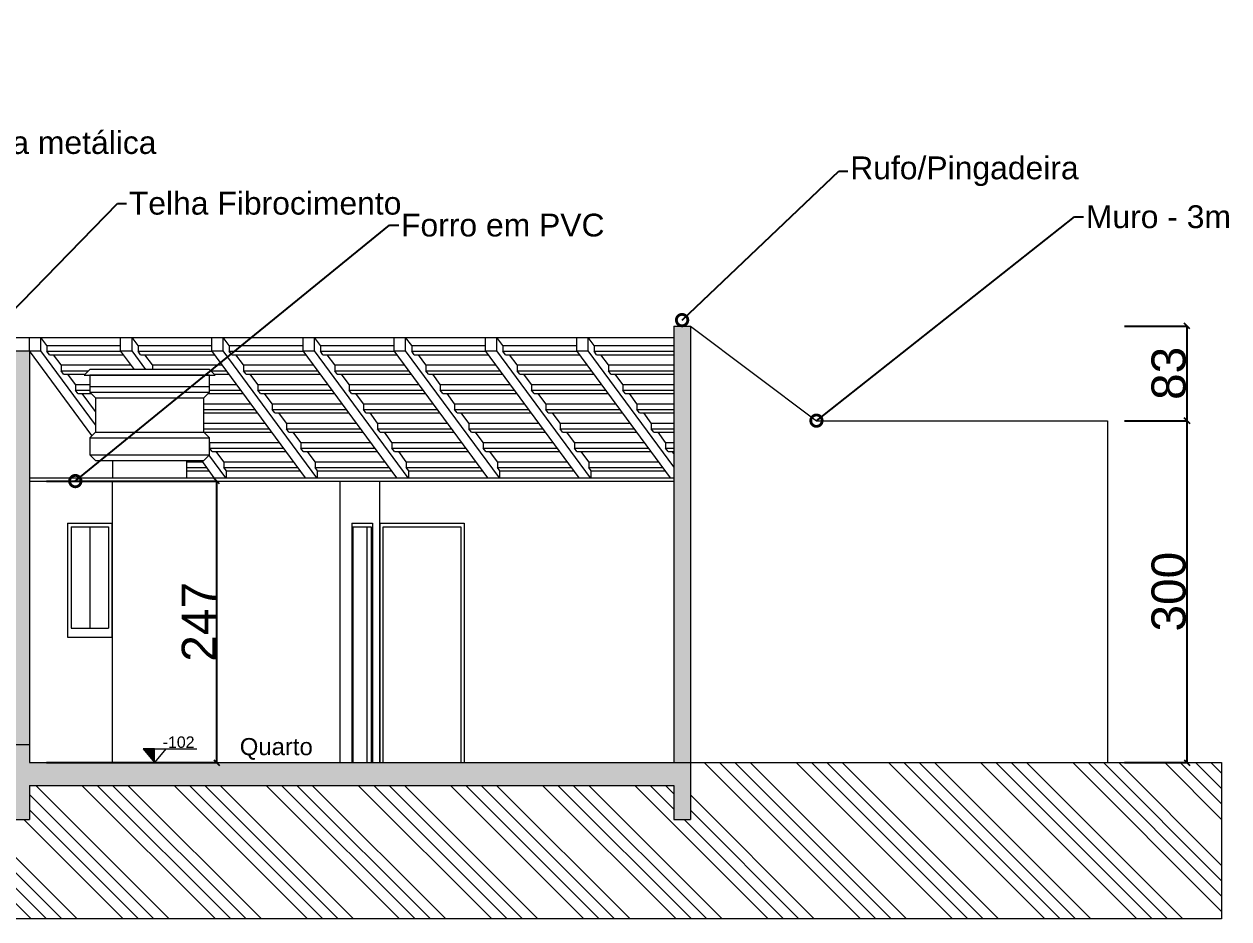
# Model space of a CAD drawing. Header units: millimetres. Extents: x -9997 to 44619, y -1295 to 91103.
# Drawn here: x 8782 to 9838, y 6092 to 6877 of the extents above; entities that cross this region are included whole.
import ezdxf
from ezdxf import colors
from ezdxf.entities.mleader import LeaderData, LeaderLine
from ezdxf.math import Vec2, Vec3

# ---------------------------------------------------------------- set-up
doc = ezdxf.new("R2010")
doc.units = ezdxf.units.MM
doc.header["$LTSCALE"] = 0.1
doc.layers.get('0').update_dxf_attribs({"lineweight": 5})
for name, color, linetype, lineweight in [('aberturas', 6, 'Continuous', 0), ('alvenaria', 5, 'Continuous', 9), ('alvenaria longe', 253, 'Continuous', 0), ('Calha', 7, 'Continuous', 60), ('cota de nivel', 1, 'Continuous', 5), ('Cotas', 250, 'Continuous', 30), ('Hachuras', 250, 'Continuous', 0), ('Telha Fibrocimento', 252, 'Continuous', 0)]:
    doc.layers.add(name, color=color, linetype=linetype, lineweight=lineweight)
doc.layers.add('ARQ-NOME-AMBIENTE', color=7, linetype='Continuous')
doc.layers.add('corte terreno', color=7, linetype='Continuous', lineweight=5, true_color=0x4f342a)
doc.styles.get("Standard").update_dxf_attribs({"font": 'arial.ttf'})
doc.styles.add('TITULO-NBC', font='arial.ttf')
doc.linetypes.add('ZIGZAG', pattern='A,0.00254,-5.08,[131,ltypeshp.shx,S=5.08,R=0,X=-5.08,Y=0],-10.16,[131,ltypeshp.shx,S=5.08,R=180,X=5.08,Y=0],-5.08', length=20.32254)
doc.dimstyles.new('ISO-25', dxfattribs={"dimtxt": 30, "dimasz": 5, "dimexe": 0, "dimexo": 15, "dimtad": 1, "dimtxsty": 'Standard', "dimblk": 'OBLIQUE', "dimcen": 0, "dimclrd": 7, "dimclre": 7, "dimclrt": 7, "dimadec": 8, "dimazin": 0, "dimtfac": 1, "dimtmove": 0, "dimatfit": 3, "dimldrblk": 'OBLIQUE', "dimfxl": 5, "dimtfillclr": 250, "dimarcsym": 0})

# ---------------------------------------------------------------- blocks, each defined once
blk = doc.blocks.new('_DotSmall')
at = {"color": 0, "linetype": 'ByBlock', "const_width": 0.5}
blk.add_lwpolyline([(-0.0625, 0, 1), (0.0625, 0, 1)], format="xyb", close=True, dxfattribs=at)
blk = doc.blocks.new('_Oblique')
at = {"color": 0, "linetype": 'ByBlock', "lineweight": -2}
blk.add_line((-0.5, -0.5), (0.5, 0.5), dxfattribs=at)
blk = doc.blocks.new('*D192')
at = {"layer": 'alvenaria', "color": 7, "linetype": 'ByBlock', "lineweight": -2, "transparency": 16777216}
for p, q in [((8801.2, 6476.3), (8950.5, 6476.3)), ((8801.2, 6229.3), (8950.5, 6229.3))]:
    blk.add_line(p, q, dxfattribs=at)
at = {"layer": 'alvenaria', "color": 7, "lineweight": -2, "transparency": 16777216}
blk.add_line((8950.5, 6229.3), (8950.5, 6476.3), dxfattribs=at)
at = {"layer": 'Defpoints', "color": 0, "linetype": 'ByBlock', "transparency": 16777216}
for p in [(8786.2, 6476.3), (8950.5, 6476.3), (8786.2, 6229.3)]:
    blk.add_point(p, dxfattribs=at)
at = {"layer": 'alvenaria', "color": 7, "linetype": 'ByBlock', "lineweight": -2, "transparency": 16777216, "xscale": 5, "yscale": 5, "zscale": 5}
for p, rotation in [((8950.5, 6476.3), 90), ((8950.5, 6229.3), 270)]:
    blk.add_blockref('_Oblique', p, dxfattribs=dict(at, rotation=rotation))
at = {"layer": 'alvenaria', "color": 7, "linetype": 'ByBlock', "transparency": 16777216, "insert": (8934.8, 6352.8), "char_height": 30, "attachment_point": 5, "rotation": 90}
blk.add_mtext('247', dxfattribs=at)
blk = doc.blocks.new('*D202')
at = {"layer": 'alvenaria', "color": 7, "linetype": 'ByBlock', "lineweight": -2, "transparency": 16777216}
for p, q in [((9746.8, 6529.3), (9801.6, 6529.3)), ((9746.8, 6229.3), (9801.6, 6229.3))]:
    blk.add_line(p, q, dxfattribs=at)
at = {"layer": 'alvenaria', "color": 7, "lineweight": -2, "transparency": 16777216}
blk.add_line((9801.6, 6229.3), (9801.6, 6529.3), dxfattribs=at)
at = {"layer": 'Defpoints', "color": 0, "linetype": 'ByBlock', "transparency": 16777216}
for p in [(9731.8, 6529.3), (9801.6, 6529.3), (9731.8, 6229.3)]:
    blk.add_point(p, dxfattribs=at)
at = {"layer": 'alvenaria', "color": 7, "linetype": 'ByBlock', "lineweight": -2, "transparency": 16777216, "xscale": 5, "yscale": 5, "zscale": 5}
for p, rotation in [((9801.6, 6529.3), 90), ((9801.6, 6229.3), 270)]:
    blk.add_blockref('_Oblique', p, dxfattribs=dict(at, rotation=rotation))
at = {"layer": 'alvenaria', "color": 7, "linetype": 'ByBlock', "transparency": 16777216, "insert": (9785.6, 6379.3), "char_height": 30, "attachment_point": 5, "rotation": 90}
blk.add_mtext('300', dxfattribs=at)
blk = doc.blocks.new('*D203')
at = {"layer": 'alvenaria', "color": 7, "linetype": 'ByBlock', "lineweight": -2, "transparency": 16777216}
for p, q in [((9746.8, 6612.3), (9801.6, 6612.3)), ((9746.8, 6529.3), (9801.6, 6529.3))]:
    blk.add_line(p, q, dxfattribs=at)
at = {"layer": 'alvenaria', "color": 7, "lineweight": -2, "transparency": 16777216}
blk.add_line((9801.6, 6529.3), (9801.6, 6612.3), dxfattribs=at)
at = {"layer": 'Defpoints', "color": 0, "linetype": 'ByBlock', "transparency": 16777216}
for p in [(9731.8, 6612.3), (9801.6, 6612.3), (9731.8, 6529.3)]:
    blk.add_point(p, dxfattribs=at)
at = {"layer": 'alvenaria', "color": 7, "linetype": 'ByBlock', "lineweight": -2, "transparency": 16777216, "xscale": 5, "yscale": 5, "zscale": 5}
for p, rotation in [((9801.6, 6612.3), 90), ((9801.6, 6529.3), 270)]:
    blk.add_blockref('_Oblique', p, dxfattribs=dict(at, rotation=rotation))
at = {"layer": 'alvenaria', "color": 7, "linetype": 'ByBlock', "transparency": 16777216, "insert": (9785.6, 6570.8), "char_height": 30, "attachment_point": 5, "rotation": 90}
blk.add_mtext('83', dxfattribs=at)

msp = doc.modelspace()

# ---------------------------------------------------------------- hatches: boundary and pattern name
at = {"layer": 'Calha', "linetype": 'ByBlock', "true_color": 0x939598}
h = msp.add_hatch(color=252, dxfattribs=at)
h.dxf.hatch_style = 1
h.paths.add_polyline_path([(6675.843, 6637.219), (6675.843, 6727.219), (6660.843, 6727.219), (6660.843, 6637.219)])
h.paths.add_polyline_path([(6675.843, 6577.219), (6675.843, 6587.219), (6660.843, 6587.219), (6660.843, 6577.219)])
h.paths.add_polyline_path([(6875.843, 6547.219), (6875.843, 6587.219), (6860.843, 6587.219), (6860.843, 6547.219)])
h.paths.add_polyline_path([(6675.843, 6337.219), (6675.843, 6517.219), (6660.843, 6517.219), (6660.843, 6337.219)])
h.paths.add_polyline_path([(7275.443, 6337.219), (7275.443, 6387.219), (7260.443, 6387.219), (7260.443, 6337.219)])
h.paths.add_polyline_path([(7768.543, 6637.219), (7768.543, 6804.004), (7753.543, 6726.951), (7753.543, 6637.219)])
h.paths.add_polyline_path([(7768.543, 6804.004), (7768.543, 6827.219), (7753.543, 6827.219), (7753.543, 6726.951)])
h.paths.add_polyline_path([(7943.143, 6637.219), (7943.143, 6827.219), (7928.143, 6827.219), (7928.143, 6637.219)])
h.paths.add_polyline_path([(7943.143, 6337.219), (7943.143, 6587.219), (7928.143, 6587.219), (7928.143, 6337.219)])
h.paths.add_polyline_path([(7768.543, 6337.219), (7768.543, 6587.219), (7753.543, 6587.219), (7753.543, 6337.219)])
h.paths.add_polyline_path([(8486.73, 6245.307), (8486.73, 6345.307), (8471.73, 6345.307), (8471.73, 6245.307)])
h.paths.add_polyline_path([(8786.224, 6245.307), (8786.224, 6590.677), (8771.73, 6590.677), (8771.73, 6245.307)])
h.paths.add_polyline_path([(9365.931, 6229.307), (9365.931, 6612.307), (9351.437, 6612.307), (9351.437, 6229.307)])
at = {"layer": 'corte terreno', "linetype": 'ByBlock'}
h = msp.add_hatch(dxfattribs=at)
h.set_pattern_fill('ANSI34', color=256, scale=3, angle=-90)
h.set_pattern_definition([(315, (4861.84, -771.803), (40.41115, 40.41115), []), (315, (4861.84, -785.273), (40.41115, 40.41115), []), (315, (4861.84, -798.744), (40.41115, 40.41115), []), (315, (4861.84, -812.214), (40.41115, 40.41115), [])])
h.paths.add_polyline_path([(6660.843, 6326.219), (6560.843, 6326.219), (6560.843, 6092.219), (9831.833, 6092.219), (9831.833, 6229.307), (9731.833, 6229.307), (9365.931, 6229.307), (9365.931, 6179.307), (9351.437, 6179.307), (9351.437, 6209.307), (8786.224, 6209.307), (8786.224, 6179.307), (8771.73, 6179.307), (8771.73, 6225.307), (8486.73, 6225.307), (8486.73, 6195.307), (8471.73, 6195.307), (8471.73, 6231.216), (7943.143, 6252.211), (7943.143, 6232.219), (7928.143, 6232.219), (7928.143, 6317.219), (7768.543, 6317.219), (7768.543, 6287.219), (7753.543, 6287.219), (7753.543, 6317.219), (7275.443, 6317.219), (7275.443, 6287.219), (7260.443, 6287.219), (7260.443, 6317.219), (6875.843, 6317.219), (6875.843, 6287.219), (6860.843, 6287.219), (6860.843, 6317.219), (6675.843, 6317.219), (6675.843, 6287.219), (6660.843, 6287.219)])
at = {"layer": 'cota de nivel', "linetype": 'ByBlock'}
h = msp.add_hatch(color=256, dxfattribs=at)
h.dxf.hatch_style = 1
h.paths.add_polyline_path([(8895.923, 6241.332), (8885.923, 6241.332), (8895.923, 6229.307)])
at = {"layer": 'Hachuras', "linetype": 'ByBlock', "true_color": 0x000000}
h = msp.add_hatch(dxfattribs=at)
h.set_pattern_fill('AR-CONC', color=18, scale=0.08, angle=-90)
h.set_pattern_definition([(320, (4861.84, -771.803), (-1.275127, -14.574774), [1.524, -16.764]), (265, (4861.84, -771.803), (15.284548, 2.819474), [1.2192, -13.411247]), (10.45144, (4861.734, -773.017), (14.00942, -11.7553), [1.2952, -14.24722]), (316.1842, (4865.904, -771.803), (-3.363386, -21.686323), [2.286, -25.146]), (6.63556, (4865.624, -773.61), (19.79409, -18.99233), [1.9428, -21.37085]), (261.18415, (4865.904, -771.803), (19.79409, -18.99233), [1.8288, -20.11678]), (291, (4864.888, -773.835), (-8.181216, -12.129151), [1.524, -16.764]), (236, (4864.888, -773.835), (14.735037, -4.944162), [1.2192, -13.4112]), (341.45144, (4864.206, -774.846), (6.553822, -17.073314), [1.2952, -14.247195]), (307.5, (4861.84, -771.803), (6.764403, -0.2470883), [0, -13.24864, 0, -13.6144, 0, -13.462]), (277.5, (4861.84, -771.803), (8.014446, -5.345573), [0, -7.76224, 0, -12.94384, 0, -5.1308]), (237.5, (4861.84, -767.2715), (-0.4582995, -10.8472476), [0, -5.08, 0, -15.8496, 0, -21.0312]), (227.5, (4861.84, -765.2395), (2.034119, -11.850335), [0, -6.604, 0, -10.52576, 0, -14.9352])])
h.paths.add_polyline_path([(6660.843, 6637.219), (6580.843, 6637.219), (6580.843, 6587.219), (6595.843, 6587.219), (6595.843, 6617.219), (6660.843, 6617.219), (6660.843, 6587.219), (6675.843, 6587.219), (6675.843, 6617.219), (6860.843, 6617.219), (6860.843, 6587.219), (6875.843, 6587.219), (6875.843, 6617.219), (7260.443, 6617.219), (7260.443, 6587.219), (7275.443, 6587.219), (7275.443, 6617.219), (7753.543, 6617.219), (7753.543, 6587.219), (7768.543, 6587.219), (7768.543, 6617.219), (7928.143, 6617.219), (7928.143, 6587.219), (7943.143, 6587.219), (7943.143, 6637.219)])
h.paths.add_polyline_path([(6875.843, 6317.219), (7260.443, 6317.219), (7260.443, 6287.219), (7275.443, 6287.219), (7275.443, 6317.219), (7753.543, 6317.219), (7753.543, 6287.219), (7768.543, 6287.219), (7768.543, 6317.219), (7928.143, 6317.219), (7928.143, 6232.219), (7943.143, 6232.219), (7943.143, 6262.219), (7943.143, 6337.219), (6660.843, 6337.219), (6660.843, 6317.219), (6660.843, 6287.219), (6675.843, 6287.219), (6675.843, 6317.219), (6860.843, 6317.219), (6860.843, 6287.219), (6875.843, 6287.219)])
h.paths.add_polyline_path([(6675.843, 6757.219), (6660.843, 6757.219), (6660.843, 6727.219), (6675.843, 6727.219)])
h.paths.add_polyline_path([(7782.796, 6877.219), (7778.902, 6857.219), (7928.143, 6857.219), (7928.143, 6827.219), (7943.143, 6827.219), (7943.143, 6877.219)])
h.paths.add_polyline_path([(7753.543, 6877.219), (7753.543, 6827.219), (7768.543, 6827.219), (7768.543, 6857.219), (7778.902, 6857.219), (7782.796, 6877.219)])
h.paths.add_polyline_path([(9351.437, 6209.307), (9351.437, 6179.307), (9365.931, 6179.307), (9365.931, 6229.307), (8786.224, 6229.307), (8786.224, 6245.307), (8471.73, 6245.307), (8471.73, 6195.307), (8486.73, 6195.307), (8486.73, 6225.307), (8771.73, 6225.307), (8771.73, 6179.307), (8786.224, 6179.307), (8786.224, 6209.307)])

# ---------------------------------------------------------------- linework, layer by layer
at = {"lineweight": 0}
for p, q in [((8839.115, 6559.307), (8944.115, 6559.307)), ((8839.115, 6554.307), (8944.115, 6554.307)), ((8844.115, 6549.307), (8939.115, 6549.307)), ((8839.115, 6514.307), (8944.115, 6514.307)), ((8844.115, 6519.307), (8939.115, 6519.307)), ((8839.115, 6499.307), (8944.115, 6499.307)), ((8859.115, 6494.307), (8859.115, 6479.307)), ((8924.115, 6494.307), (8924.115, 6479.307))]:
    msp.add_line(p, q, dxfattribs=at)
for points in [[(8834.115, 6569.307), (8949.115, 6569.307), (8944.115, 6574.307), (8839.115, 6574.307), (8834.115, 6569.307)], [(8844.115, 6494.307), (8939.115, 6494.307), (8944.115, 6499.307), (8944.115, 6514.307), (8939.115, 6519.307), (8939.115, 6549.307), (8944.115, 6554.307), (8944.115, 6569.307), (8839.115, 6569.307), (8839.115, 6554.307), (8844.115, 6549.307), (8844.115, 6519.307), (8839.115, 6514.307), (8839.115, 6499.307), (8844.115, 6494.307)]]:
    msp.add_lwpolyline(points, dxfattribs=at)
at = {"layer": 'aberturas'}
for p, q in [((8819.754, 6439.307), (8858.461, 6439.307)), ((8822.754, 6436.307), (8855.461, 6436.307)), ((9068.984, 6439.307), (9087.047, 6439.307)), ((9069.984, 6436.307), (9086.047, 6436.307)), ((9093.504, 6439.307), (9167.62, 6439.307)), ((9096.504, 6436.307), (9164.62, 6436.307)), ((8822.754, 6347.307), (8855.461, 6347.307)), ((8819.754, 6339.307), (8858.461, 6339.307))]:
    msp.add_line(p, q, dxfattribs=at)
at = {"layer": 'aberturas', "linetype": 'ByBlock'}
for p, q in [((8819.754, 6439.307), (8819.754, 6339.307)), ((8822.754, 6436.307), (8822.754, 6347.307)), ((8839.108, 6436.307), (8839.108, 6347.307)), ((8855.461, 6436.307), (8855.461, 6347.307)), ((8858.461, 6439.307), (8858.461, 6339.307)), ((9068.984, 6439.307), (9068.984, 6229.307)), ((9069.984, 6436.307), (9069.984, 6229.307)), ((9082.047, 6436.307), (9082.047, 6229.307)), ((9086.047, 6436.307), (9086.047, 6229.307)), ((9087.047, 6439.307), (9087.047, 6229.307)), ((9093.504, 6439.307), (9093.504, 6229.307)), ((9096.504, 6229.307), (9096.504, 6436.307)), ((9164.62, 6436.307), (9164.62, 6229.307)), ((9167.62, 6439.307), (9167.62, 6229.307))]:
    msp.add_line(p, q, dxfattribs=at)
at = {"layer": 'alvenaria', "lineweight": 9}
for p, q in [((9351.437, 6612.307), (9351.437, 6229.307)), ((9365.931, 6612.307), (9365.931, 6179.307)), ((8786.224, 6590.677), (8786.224, 6229.307)), ((8471.73, 6245.307), (8786.224, 6245.307)), ((8786.224, 6229.307), (9365.931, 6229.307)), ((8786.224, 6209.307), (8786.224, 6179.307)), ((8786.224, 6209.307), (9351.437, 6209.307)), ((9351.437, 6209.307), (9351.437, 6179.307)), ((8771.73, 6179.307), (8786.224, 6179.307)), ((9351.437, 6179.307), (9365.931, 6179.307))]:
    msp.add_line(p, q, dxfattribs=at)
at = {"layer": 'alvenaria', "linetype": 'ByBlock', "lineweight": 9}
for p, q in [((9351.437, 6612.307), (9365.931, 6612.307)), ((8771.73, 6590.677), (8786.224, 6590.677))]:
    msp.add_line(p, q, dxfattribs=at)
at = {"layer": 'alvenaria longe', "linetype": 'ByBlock'}
for p, q in [((9365.931, 6612.307), (9476.548, 6529.307)), ((9476.548, 6529.307), (9731.833, 6529.307)), ((9731.833, 6529.307), (9731.833, 6229.307)), ((9058.668, 6229.307), (9058.668, 6476.307)), ((9093.504, 6229.307), (9093.504, 6476.307))]:
    msp.add_line(p, q, dxfattribs=at)
at = {"layer": 'alvenaria longe', "linetype": 'ByBlock', "lineweight": 9}
for p, q in [((8786.224, 6602.307), (8796.224, 6602.307)), ((8786.224, 6590.677), (8786.224, 6602.307)), ((8796.224, 6590.677), (8796.224, 6602.307)), ((8866.224, 6590.677), (8866.224, 6602.307)), ((8866.224, 6602.307), (8876.224, 6602.307)), ((8876.224, 6590.677), (8876.224, 6602.307)), ((8946.224, 6590.677), (8946.224, 6602.307)), ((8946.224, 6602.307), (8956.224, 6602.307)), ((8956.224, 6590.677), (8956.224, 6602.307)), ((9026.224, 6590.677), (9026.224, 6602.307)), ((9026.224, 6602.307), (9036.224, 6602.307)), ((9036.224, 6590.677), (9036.224, 6602.307)), ((9106.224, 6590.677), (9106.224, 6602.307)), ((9106.224, 6602.307), (9116.224, 6602.307)), ((9116.224, 6590.677), (9116.224, 6602.307)), ((9186.224, 6590.677), (9186.224, 6602.307)), ((9186.224, 6602.307), (9196.224, 6602.307)), ((9196.224, 6590.677), (9196.224, 6602.307)), ((9266.224, 6590.677), (9266.224, 6602.307)), ((9266.224, 6602.307), (9276.224, 6602.307)), ((9276.224, 6590.677), (9276.224, 6602.307))]:
    msp.add_line(p, q, dxfattribs=at)
at = {"layer": 'alvenaria longe', "linetype": 'ByBlock', "lineweight": 0}
for p, q in [((8801.493, 6595.167), (8796.224, 6602.307)), ((8801.493, 6595.167), (8866.224, 6595.167)), ((8801.493, 6595.167), (8801.493, 6590.167)), ((8881.493, 6595.167), (8876.224, 6602.307)), ((8881.493, 6595.167), (8946.224, 6595.167)), ((8881.493, 6595.167), (8881.493, 6590.167)), ((8961.493, 6595.167), (8956.224, 6602.307)), ((8961.493, 6595.167), (9026.224, 6595.167)), ((8961.493, 6595.167), (8961.493, 6590.167)), ((9041.493, 6595.167), (9036.224, 6602.307)), ((9041.493, 6595.167), (9106.224, 6595.167)), ((9041.493, 6595.167), (9041.493, 6590.167)), ((9121.493, 6595.167), (9116.224, 6602.307)), ((9121.493, 6595.167), (9186.224, 6595.167)), ((9121.493, 6595.167), (9121.493, 6590.167)), ((9201.493, 6595.167), (9196.224, 6602.307)), ((9201.493, 6595.167), (9266.224, 6595.167)), ((9201.493, 6595.167), (9201.493, 6590.167)), ((9281.493, 6595.167), (9276.224, 6602.307)), ((9281.493, 6595.167), (9351.437, 6595.167)), ((9281.493, 6595.167), (9281.493, 6590.167)), ((8841.105, 6516.298), (8786.224, 6590.677)), ((8844.115, 6525.772), (8796.224, 6590.677)), ((8801.493, 6590.167), (8866.6, 6590.167)), ((8803.706, 6587.167), (8801.493, 6590.167)), ((8803.706, 6587.167), (8868.814, 6587.167)), ((8814.036, 6578.167), (8807.396, 6587.167)), ((8878.303, 6574.307), (8866.224, 6590.677)), ((8888.303, 6574.307), (8876.224, 6590.677)), ((8881.493, 6590.167), (8946.6, 6590.167)), ((8883.706, 6587.167), (8881.493, 6590.167)), ((8883.706, 6587.167), (8948.814, 6587.167)), ((8894.036, 6578.167), (8887.396, 6587.167)), ((9028.399, 6479.307), (8946.224, 6590.677)), ((9038.399, 6479.307), (8956.224, 6590.677)), ((8961.493, 6590.167), (9026.6, 6590.167)), ((8963.706, 6587.167), (8961.493, 6590.167)), ((8963.706, 6587.167), (9028.814, 6587.167)), ((8974.036, 6578.167), (8967.396, 6587.167)), ((9108.399, 6479.307), (9026.224, 6590.677)), ((9118.399, 6479.307), (9036.224, 6590.677)), ((9041.493, 6590.167), (9106.6, 6590.167)), ((9043.706, 6587.167), (9041.493, 6590.167)), ((9043.706, 6587.167), (9108.814, 6587.167)), ((9054.036, 6578.167), (9047.396, 6587.167)), ((9188.399, 6479.307), (9106.224, 6590.677)), ((9198.399, 6479.307), (9116.224, 6590.677)), ((9121.493, 6590.167), (9186.6, 6590.167)), ((9123.706, 6587.167), (9121.493, 6590.167)), ((9123.706, 6587.167), (9188.814, 6587.167)), ((9134.036, 6578.167), (9127.396, 6587.167)), ((9268.399, 6479.307), (9186.224, 6590.677)), ((9278.399, 6479.307), (9196.224, 6590.677)), ((9201.493, 6590.167), (9266.6, 6590.167)), ((9203.706, 6587.167), (9201.493, 6590.167)), ((9203.706, 6587.167), (9268.814, 6587.167)), ((9214.036, 6578.167), (9207.396, 6587.167)), ((9348.399, 6479.307), (9266.224, 6590.677)), ((9351.437, 6488.743), (9276.224, 6590.677)), ((9281.493, 6590.167), (9351.437, 6590.167)), ((9283.706, 6587.167), (9281.493, 6590.167)), ((9283.706, 6587.167), (9351.437, 6587.167)), ((9294.036, 6578.167), (9287.396, 6587.167)), ((8814.036, 6578.167), (8875.455, 6578.167)), ((8814.036, 6578.167), (8814.036, 6573.167)), ((8814.036, 6573.167), (8837.975, 6573.167)), ((8816.25, 6570.167), (8814.036, 6573.167)), ((8894.036, 6578.167), (8955.455, 6578.167)), ((8894.036, 6578.167), (8894.036, 6574.307)), ((8945.255, 6573.167), (8959.144, 6573.167)), ((8974.036, 6578.167), (9035.455, 6578.167)), ((8974.036, 6578.167), (8974.036, 6573.167)), ((8974.036, 6573.167), (9039.144, 6573.167)), ((8976.25, 6570.167), (8974.036, 6573.167)), ((9054.036, 6578.167), (9115.455, 6578.167)), ((9054.036, 6578.167), (9054.036, 6573.167)), ((9054.036, 6573.167), (9119.144, 6573.167)), ((9056.25, 6570.167), (9054.036, 6573.167)), ((9134.036, 6578.167), (9195.455, 6578.167)), ((9134.036, 6578.167), (9134.036, 6573.167)), ((9134.036, 6573.167), (9199.144, 6573.167)), ((9136.25, 6570.167), (9134.036, 6573.167)), ((9214.036, 6578.167), (9275.455, 6578.167)), ((9214.036, 6578.167), (9214.036, 6573.167)), ((9214.036, 6573.167), (9279.144, 6573.167)), ((9216.25, 6570.167), (9214.036, 6573.167)), ((9294.036, 6578.167), (9351.437, 6578.167)), ((9294.036, 6578.167), (9294.036, 6573.167)), ((9294.036, 6573.167), (9351.437, 6573.167)), ((9296.25, 6570.167), (9294.036, 6573.167)), ((8816.25, 6570.167), (8834.975, 6570.167)), ((8826.58, 6561.167), (8819.939, 6570.167)), ((8948.255, 6570.167), (8961.358, 6570.167)), ((8976.25, 6570.167), (9041.358, 6570.167)), ((8986.58, 6561.167), (8979.939, 6570.167)), ((9056.25, 6570.167), (9121.358, 6570.167)), ((9066.58, 6561.167), (9059.939, 6570.167)), ((9136.25, 6570.167), (9201.358, 6570.167)), ((9146.58, 6561.167), (9139.939, 6570.167)), ((9216.25, 6570.167), (9281.358, 6570.167)), ((9226.58, 6561.167), (9219.939, 6570.167)), ((9296.25, 6570.167), (9351.437, 6570.167)), ((9306.58, 6561.167), (9299.939, 6570.167)), ((8826.58, 6561.167), (8839.115, 6561.167)), ((8826.58, 6561.167), (8826.58, 6556.167)), ((8826.58, 6556.167), (8839.115, 6556.167)), ((8828.793, 6553.167), (8826.58, 6556.167)), ((8828.793, 6553.167), (8840.255, 6553.167)), ((8844.115, 6537.403), (8832.483, 6553.167)), ((8942.975, 6553.167), (8973.901, 6553.167)), ((8944.115, 6561.167), (8967.998, 6561.167)), ((8944.115, 6556.167), (8971.687, 6556.167)), ((8986.58, 6561.167), (9047.998, 6561.167)), ((8986.58, 6561.167), (8986.58, 6556.167)), ((8986.58, 6556.167), (9051.687, 6556.167)), ((8988.793, 6553.167), (8986.58, 6556.167)), ((8988.793, 6553.167), (9053.901, 6553.167)), ((8999.123, 6544.167), (8992.483, 6553.167)), ((9066.58, 6561.167), (9127.998, 6561.167)), ((9066.58, 6561.167), (9066.58, 6556.167)), ((9066.58, 6556.167), (9131.687, 6556.167)), ((9068.793, 6553.167), (9066.58, 6556.167)), ((9068.793, 6553.167), (9133.901, 6553.167)), ((9079.123, 6544.167), (9072.483, 6553.167)), ((9146.58, 6561.167), (9207.998, 6561.167)), ((9146.58, 6561.167), (9146.58, 6556.167)), ((9146.58, 6556.167), (9211.687, 6556.167)), ((9148.793, 6553.167), (9146.58, 6556.167)), ((9148.793, 6553.167), (9213.901, 6553.167)), ((9159.123, 6544.167), (9152.483, 6553.167)), ((9226.58, 6561.167), (9287.998, 6561.167)), ((9226.58, 6561.167), (9226.58, 6556.167)), ((9226.58, 6556.167), (9291.687, 6556.167)), ((9228.793, 6553.167), (9226.58, 6556.167)), ((9228.793, 6553.167), (9293.901, 6553.167)), ((9239.123, 6544.167), (9232.483, 6553.167)), ((9306.58, 6561.167), (9351.437, 6561.167)), ((9306.58, 6561.167), (9306.58, 6556.167)), ((9306.58, 6556.167), (9351.437, 6556.167)), ((9308.793, 6553.167), (9306.58, 6556.167)), ((9308.793, 6553.167), (9351.437, 6553.167)), ((9319.123, 6544.167), (9312.483, 6553.167)), ((8939.115, 6544.167), (8980.542, 6544.167)), ((8999.123, 6544.167), (9060.542, 6544.167)), ((8999.123, 6544.167), (8999.123, 6539.167)), ((9079.123, 6544.167), (9140.542, 6544.167)), ((9079.123, 6544.167), (9079.123, 6539.167)), ((9159.123, 6544.167), (9220.542, 6544.167)), ((9159.123, 6544.167), (9159.123, 6539.167)), ((9239.123, 6544.167), (9300.542, 6544.167)), ((9239.123, 6544.167), (9239.123, 6539.167)), ((9319.123, 6544.167), (9351.437, 6544.167)), ((9319.123, 6544.167), (9319.123, 6539.167)), ((8939.115, 6539.167), (8984.231, 6539.167)), ((8939.115, 6536.167), (8986.445, 6536.167)), ((8999.123, 6539.167), (9064.231, 6539.167)), ((9001.337, 6536.167), (8999.123, 6539.167)), ((9001.337, 6536.167), (9066.445, 6536.167)), ((9011.667, 6527.167), (9005.026, 6536.167)), ((9079.123, 6539.167), (9144.231, 6539.167)), ((9081.337, 6536.167), (9079.123, 6539.167)), ((9081.337, 6536.167), (9146.445, 6536.167)), ((9091.667, 6527.167), (9085.026, 6536.167)), ((9159.123, 6539.167), (9224.231, 6539.167)), ((9161.337, 6536.167), (9159.123, 6539.167)), ((9161.337, 6536.167), (9226.445, 6536.167)), ((9171.667, 6527.167), (9165.026, 6536.167)), ((9239.123, 6539.167), (9304.231, 6539.167)), ((9241.337, 6536.167), (9239.123, 6539.167)), ((9241.337, 6536.167), (9306.445, 6536.167)), ((9251.667, 6527.167), (9245.026, 6536.167)), ((9319.123, 6539.167), (9351.437, 6539.167)), ((9321.337, 6536.167), (9319.123, 6539.167)), ((9321.337, 6536.167), (9351.437, 6536.167)), ((9331.667, 6527.167), (9325.026, 6536.167)), ((8939.115, 6527.167), (8993.085, 6527.167)), ((8939.115, 6522.167), (8996.775, 6522.167)), ((9011.667, 6527.167), (9073.085, 6527.167)), ((9011.667, 6527.167), (9011.667, 6522.167)), ((9011.667, 6522.167), (9076.775, 6522.167)), ((9013.881, 6519.167), (9011.667, 6522.167)), ((9091.667, 6527.167), (9153.085, 6527.167)), ((9091.667, 6527.167), (9091.667, 6522.167)), ((9091.667, 6522.167), (9156.775, 6522.167)), ((9093.881, 6519.167), (9091.667, 6522.167)), ((9171.667, 6527.167), (9233.085, 6527.167)), ((9171.667, 6527.167), (9171.667, 6522.167)), ((9171.667, 6522.167), (9236.775, 6522.167)), ((9173.881, 6519.167), (9171.667, 6522.167)), ((9251.667, 6527.167), (9313.085, 6527.167)), ((9251.667, 6527.167), (9251.667, 6522.167)), ((9251.667, 6522.167), (9316.775, 6522.167)), ((9253.881, 6519.167), (9251.667, 6522.167)), ((9331.667, 6527.167), (9351.437, 6527.167)), ((9331.667, 6527.167), (9331.667, 6522.167)), ((9331.667, 6522.167), (9351.437, 6522.167)), ((9333.881, 6519.167), (9331.667, 6522.167)), ((8939.255, 6519.167), (8998.988, 6519.167)), ((8944.211, 6510.167), (8944.115, 6510.297)), ((8944.211, 6510.167), (9005.629, 6510.167)), ((8944.211, 6510.167), (8944.211, 6505.167)), ((9013.881, 6519.167), (9078.988, 6519.167)), ((9024.211, 6510.167), (9017.57, 6519.167)), ((9024.211, 6510.167), (9085.629, 6510.167)), ((9024.211, 6510.167), (9024.211, 6505.167)), ((9093.881, 6519.167), (9158.988, 6519.167)), ((9104.211, 6510.167), (9097.57, 6519.167)), ((9104.211, 6510.167), (9165.629, 6510.167)), ((9104.211, 6510.167), (9104.211, 6505.167)), ((9173.881, 6519.167), (9238.988, 6519.167)), ((9184.211, 6510.167), (9177.57, 6519.167)), ((9184.211, 6510.167), (9245.629, 6510.167)), ((9184.211, 6510.167), (9184.211, 6505.167)), ((9253.881, 6519.167), (9318.988, 6519.167)), ((9264.211, 6510.167), (9257.57, 6519.167)), ((9264.211, 6510.167), (9325.629, 6510.167)), ((9264.211, 6510.167), (9264.211, 6505.167)), ((9333.881, 6519.167), (9351.437, 6519.167)), ((9344.211, 6510.167), (9337.57, 6519.167)), ((9344.211, 6510.167), (9351.437, 6510.167)), ((9344.211, 6510.167), (9344.211, 6505.167)), ((8958.399, 6479.307), (8943.642, 6499.307)), ((8944.211, 6505.167), (9009.318, 6505.167)), ((8946.424, 6502.167), (8944.211, 6505.167)), ((8946.424, 6502.167), (9011.532, 6502.167)), ((8956.754, 6493.167), (8950.113, 6502.167)), ((9024.211, 6505.167), (9089.318, 6505.167)), ((9026.424, 6502.167), (9024.211, 6505.167)), ((9026.424, 6502.167), (9091.532, 6502.167)), ((9036.754, 6493.167), (9030.113, 6502.167)), ((9104.211, 6505.167), (9169.318, 6505.167)), ((9106.424, 6502.167), (9104.211, 6505.167)), ((9106.424, 6502.167), (9171.532, 6502.167)), ((9116.754, 6493.167), (9110.113, 6502.167)), ((9184.211, 6505.167), (9249.318, 6505.167)), ((9186.424, 6502.167), (9184.211, 6505.167)), ((9186.424, 6502.167), (9251.532, 6502.167)), ((9196.754, 6493.167), (9190.113, 6502.167)), ((9264.211, 6505.167), (9329.318, 6505.167)), ((9266.424, 6502.167), (9264.211, 6505.167)), ((9266.424, 6502.167), (9331.532, 6502.167)), ((9276.754, 6493.167), (9270.113, 6502.167)), ((9344.211, 6505.167), (9351.437, 6505.167)), ((9346.424, 6502.167), (9344.211, 6505.167)), ((9346.424, 6502.167), (9351.437, 6502.167)), ((9351.437, 6500.374), (9350.113, 6502.167)), ((8924.115, 6493.167), (8938.172, 6493.167)), ((8948.399, 6479.307), (8937.331, 6494.307)), ((8956.754, 6493.167), (9018.172, 6493.167)), ((8956.754, 6493.167), (8956.754, 6488.167)), ((9036.754, 6493.167), (9098.172, 6493.167)), ((9036.754, 6493.167), (9036.754, 6488.167)), ((9116.754, 6493.167), (9178.172, 6493.167)), ((9116.754, 6493.167), (9116.754, 6488.167)), ((9196.754, 6493.167), (9258.172, 6493.167)), ((9196.754, 6493.167), (9196.754, 6488.167)), ((9276.754, 6493.167), (9338.172, 6493.167)), ((9276.754, 6493.167), (9276.754, 6488.167)), ((8924.115, 6488.167), (8941.862, 6488.167)), ((8924.115, 6485.167), (8944.075, 6485.167)), ((8956.754, 6488.167), (9021.862, 6488.167)), ((8958.968, 6485.167), (8956.754, 6488.167)), ((8958.968, 6479.307), (8958.968, 6485.167)), ((8958.968, 6485.167), (9024.075, 6485.167)), ((9036.754, 6488.167), (9101.862, 6488.167)), ((9038.968, 6485.167), (9036.754, 6488.167)), ((9038.968, 6479.307), (9038.968, 6485.167)), ((9038.968, 6485.167), (9104.075, 6485.167)), ((9116.754, 6488.167), (9181.862, 6488.167)), ((9118.968, 6485.167), (9116.754, 6488.167)), ((9118.968, 6479.307), (9118.968, 6485.167)), ((9118.968, 6485.167), (9184.075, 6485.167)), ((9196.754, 6488.167), (9261.862, 6488.167)), ((9198.968, 6485.167), (9196.754, 6488.167)), ((9198.968, 6479.307), (9198.968, 6485.167)), ((9198.968, 6485.167), (9264.075, 6485.167)), ((9276.754, 6488.167), (9341.862, 6488.167)), ((9278.968, 6485.167), (9276.754, 6488.167)), ((9278.968, 6479.307), (9278.968, 6485.167)), ((9278.968, 6485.167), (9344.075, 6485.167)), ((8859.115, 6229.307), (8859.115, 6476.307))]:
    msp.add_line(p, q, dxfattribs=at)
at = {"layer": 'alvenaria longe', "lineweight": 9}
for p, q in [((8786.224, 6590.677), (8796.224, 6590.677)), ((8866.224, 6590.677), (8876.224, 6590.677)), ((8946.224, 6590.677), (8956.224, 6590.677)), ((9026.224, 6590.677), (9036.224, 6590.677)), ((9106.224, 6590.677), (9116.224, 6590.677)), ((9186.224, 6590.677), (9196.224, 6590.677)), ((9266.224, 6590.677), (9276.224, 6590.677)), ((8786.224, 6479.307), (9351.437, 6479.307)), ((8786.224, 6476.307), (9351.437, 6476.307))]:
    msp.add_line(p, q, dxfattribs=at)
at = {"layer": 'corte terreno', "linetype": 'ByBlock'}
msp.add_line((9365.931, 6229.307), (9731.833, 6229.307), dxfattribs=at)
at = {"layer": 'corte terreno'}
for p, q in [((9731.833, 6229.307), (9831.833, 6229.307)), ((9831.833, 6229.307), (9831.833, 6092.219)), ((9831.833, 6092.219), (6560.843, 6092.219))]:
    msp.add_line(p, q, dxfattribs=at)
at = {"layer": 'cota de nivel', "linetype": 'ByBlock'}
for p, q in [((8895.923, 6241.332), (8885.923, 6241.332)), ((8885.923, 6241.332), (8895.923, 6229.307)), ((8895.923, 6229.307), (8895.923, 6241.332)), ((8895.923, 6241.332), (8905.923, 6241.332)), ((8905.923, 6241.332), (8895.923, 6229.307)), ((8905.923, 6241.332), (8933.195, 6241.332))]:
    msp.add_line(p, q, dxfattribs=at)
at = {"layer": 'Telha Fibrocimento', "linetype": 'ZIGZAG', "lineweight": 0}
msp.add_line((8038.29, 6602.307), (9351.437, 6602.307), dxfattribs=at)

# ---------------------------------------------------------------- texts
at = {"layer": 'ARQ-NOME-AMBIENTE', "color": 5, "transparency": 33554687, "style": 'TITULO-NBC'}
msp.add_text('Quarto', height=15, dxfattribs=at).set_placement((8970.71, 6235.866))
at = {"layer": 'cota de nivel', "lineweight": 5, "transparency": 33554687, "insert": (8903.085, 6252.28), "char_height": 10, "attachment_point": 1}
msp.add_mtext_dynamic_manual_height_columns('-102', width=13.84742, gutter_width=50, heights=[0], dxfattribs=at)

# ---------------------------------------------------------------- dimensions: what is measured, and where the dimension line sits
at = {"layer": 'alvenaria', "color": 30, "linetype": 'ByBlock', "true_color": 0xf26722}
for base, p1, p2, override, picture, middle in [((9801.585, 6612.307), (9731.833, 6529.307), (9731.833, 6612.307), {"dimtxt": 30, "dimtmove": 1}, '*D203', (9785.632, 6570.807)), ((9801.585, 6529.307), (9731.833, 6229.307), (9731.833, 6529.307), {"dimtxt": 30}, '*D202', (9785.632, 6379.307))]:
    dim = msp.add_linear_dim(base=base, p1=p1, p2=p2, angle=90, dimstyle='ISO-25', override=override, dxfattribs=at)
    dim.commit()
    dim.dimension.update_dxf_attribs({"geometry": picture, "text_midpoint": middle})
at = {"layer": 'alvenaria', "linetype": 'ByBlock'}
dim = msp.add_linear_dim(base=(8950.481, 6476.307), p1=(8786.224, 6229.307), p2=(8786.224, 6476.307), angle=90, dimstyle='ISO-25', dxfattribs=at)
dim.commit()
dim.dimension.update_dxf_attribs({"geometry": '*D192', "text_midpoint": (8950.481, 6352.807), "dimtype": 160})

# ---------------------------------------------------------------- leaders
at = {"layer": 'Cotas', "lineweight": 0}
ml = msp.add_multileader_mtext('Standard', dxfattribs=at)
ml.set_content('Telhado em estrutura metálica', color=256)
ml.set_leader_properties()
ml.set_arrow_properties(name='DOTSMALL')
ml.build(insert=Vec2(0, 0))
ml.multileader.update_dxf_attribs({"arrow_head_size": 20})
ctx = ml.context
ctx.base_point, ctx.char_height, ctx.arrow_head_size, ctx.plane_origin = Vec3(8518.344, 6773.15), 20, 20, Vec3(8212.76, 6621.092)
notes = []
notes.append((ctx, [(0, (1, 1, 0), (8510.344, 6773.15), (1, 0), 8, [(0, [(8284.035, 6594.389)], 0, [])])]))
ctx.mtext.insert, ctx.mtext.rotation, ctx.mtext.flow_direction = Vec3(8520.344, 6783.314), 6.28318531, 5
ml = msp.add_multileader_mtext('Standard', dxfattribs=at)
ml.set_content('Rufo/Pingadeira', color=256)
ml.set_leader_properties()
ml.set_arrow_properties(name='DOTSMALL')
ml.build(insert=Vec2(0, 0))
ml.multileader.update_dxf_attribs({"arrow_head_size": 20})
ctx = ml.context
ctx.base_point, ctx.char_height, ctx.arrow_head_size, ctx.plane_origin = Vec3(9504.163, 6748.147), 20, 20, Vec3(9284.373, 6687.074)
notes.append((ctx, [(0, (1, 1, 0), (9496.163, 6748.147), (1, 0), 8, [(0, [(9358.684, 6617.544)], 0, [])])]))
ctx.mtext.insert, ctx.mtext.rotation, ctx.mtext.flow_direction = Vec3(9506.163, 6761.087), 6.28318531, 5
ml = msp.add_multileader_mtext('Standard', dxfattribs=at)
ml.set_content('Telha Fibrocimento', color=256)
ml.set_leader_properties()
ml.set_arrow_properties(name='DOTSMALL')
ml.build(insert=Vec2(0, 0))
ml.multileader.update_dxf_attribs({"arrow_head_size": 20})
ctx = ml.context
ctx.base_point, ctx.char_height, ctx.arrow_head_size, ctx.plane_origin = Vec3(8871.406, 6719.92), 20, 20, Vec3(8489.583, 6619.755)
notes.append((ctx, [(0, (1, 1, 0), (8863.406, 6719.92), (1, 0), 8, [(0, [(8758.29, 6611.842)], 0, [])])]))
ctx.mtext.insert, ctx.mtext.rotation, ctx.mtext.flow_direction = Vec3(8873.406, 6730.084), 6.28318531, 5
ml = msp.add_multileader_mtext('Standard', dxfattribs=at)
ml.set_content('Forro em PVC', color=256)
ml.set_leader_properties()
ml.set_arrow_properties(name='DOTSMALL')
ml.build(insert=Vec2(0, 0))
ml.multileader.update_dxf_attribs({"arrow_head_size": 20})
ctx = ml.context
ctx.base_point, ctx.char_height, ctx.arrow_head_size, ctx.plane_origin = Vec3(9110.144, 6700.73), 20, 20, Vec3(8752.158, 6545.837)
notes.append((ctx, [(0, (1, 1, 0), (9102.144, 6700.73), (1, 0), 8, [(0, [(8826.469, 6476.307)], 0, [])])]))
ctx.mtext.insert, ctx.mtext.rotation, ctx.mtext.flow_direction = Vec3(9112.144, 6710.9), 6.28318531, 5
ml = msp.add_multileader_mtext('Standard', dxfattribs=at)
ml.set_content('Muro - 3m', color=256)
ml.set_leader_properties()
ml.set_arrow_properties(name='DOTSMALL')
ml.build(insert=Vec2(0, 0))
ml.multileader.update_dxf_attribs({"arrow_head_size": 20})
ctx = ml.context
ctx.base_point, ctx.char_height, ctx.arrow_head_size, ctx.plane_origin = Vec3(9710.858, 6708.069), 20, 20, Vec3(9405.273, 6556.01)
notes.append((ctx, [(0, (1, 1, 0), (9702.858, 6708.069), (1, 0), 8, [(0, [(9476.548, 6529.307)], 0, [])])]))
ctx.mtext.insert, ctx.mtext.rotation, ctx.mtext.flow_direction = Vec3(9712.858, 6718.246), 6.28318531, 5
for ctx, leaders in notes:
    for number, flags, end, landing, length, lines in leaders:
        leader = LeaderData()
        leader.index, (leader.has_last_leader_line, leader.has_dogleg_vector, leader.attachment_direction) = number, flags
        leader.last_leader_point, leader.dogleg_vector, leader.dogleg_length = Vec3(end), Vec3(landing), length
        for number, points, colour, breaks in lines:
            line = LeaderLine()
            line.index, line.vertices, line.color, line.breaks = number, Vec3.list(points), colors.encode_raw_color(colour), breaks
            leader.lines.append(line)
        ctx.leaders.append(leader)

doc.saveas('drawing.dxf')
